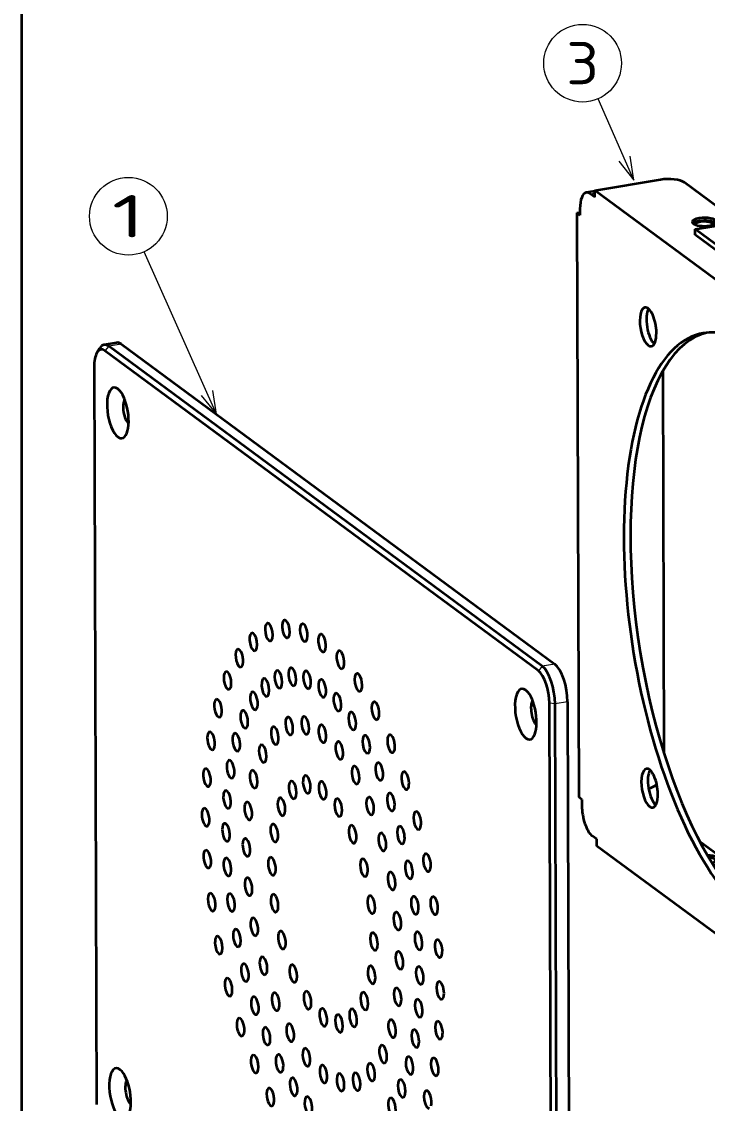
# Model space of a CAD drawing. Extents: x 23 to 587, y 4 to 413.
# Drawn here: x 332.8 to 389.6, y 83.7 to 173.2 of the extents above; entities that cross this region are included whole.
import ezdxf
from ezdxf.enums import TextEntityAlignment as Align

# ---------------------------------------------------------------- set-up
doc = ezdxf.new("R2010")
doc.units = 0
doc.layers.get('0').update_dxf_attribs({"lineweight": 13})
doc.styles.get("Standard").update_dxf_attribs({"font": 'isocp.shx'})

# ---------------------------------------------------------------- blocks, each defined once
blk = doc.blocks.new('BLOCK6925')
at = {"color": 7, "lineweight": 13}
blk.add_line((-18.99, 80.79), (-30.95, 107.69), dxfattribs=at)
blk.add_lwpolyline([(-21.5, 83.9), (-18.99, 80.79), (-19.61, 84.74)], dxfattribs=at)
blk.add_circle((-33.57, 113.57), 6.43, dxfattribs=at)
blk.add_text('1', height=7, dxfattribs=at).set_placement((-36.29, 110.07), (-30.85, 110.07), align=Align.FIT)
blk = doc.blocks.new('BLOCK6926')
at = {"color": 7, "lineweight": 35, "ltscale": 0.020521}
blk.add_line((-38.78, 90.98), (-38.36, 91.69), dxfattribs=at)
at = {"color": 7, "lineweight": 35, "ltscale": 0.052818}
blk.add_line((-35.52, 92.64), (-37.6, 92.3), dxfattribs=at)
at = {"color": 7, "lineweight": 13, "ltscale": 0.024733}
for p, q in [((-36.81, 92.06), (-37.44, 91.3)), ((34.94, 39.11), (34.31, 38.35))]:
    blk.add_line(p, q, dxfattribs=at)
at = {"color": 7, "lineweight": 35}
for p, q in [((34.31, 38.35), (-37.44, 91.3)), ((34.94, 39.11), (-36.81, 92.06)), ((-34.73, 92.4), (37.03, 39.45)), ((-39.25, 88.61), (-38.86, -33.42)), ((36.53, -89.05), (36.14, 32.97)), ((37.46, -89.16), (37.07, 32.86)), ((39.15, 33.2), (39.54, -88.82))]:
    blk.add_line(p, q, dxfattribs=at)
at = {"color": 7, "lineweight": 13, "ltscale": 0.052818}
for p, q in [((-34.73, 92.4), (-36.81, 92.06)), ((37.03, 39.45), (34.94, 39.11)), ((39.15, 33.2), (37.07, 32.86))]:
    blk.add_line(p, q, dxfattribs=at)
at = {"color": 7, "lineweight": 13, "ltscale": 0.023426}
blk.add_line((37.07, 32.86), (36.14, 32.97), dxfattribs=at)
at = {"color": 7, "lineweight": 35}
for centre, major_axis, start_param, end_param in [((-37.43, 87.27), (-0.69, 4.24), 5.898271, 6.728054), ((-36.8, 87.37), (-0.81, 4.93), 6.283145, 6.728054), ((-36.8, 87.37), (-0.81, 4.93), 5.898271, 6.283145), ((-34.71, 87.71), (-0.81, 4.93), 5.898271, 6.283145), ((-37.43, 87.27), (-0.69, 4.24), 0.444869, 1.185882), ((-35.31, 81.02), (-0.69, 4.19), 5.898271, 9.86959), ((-35.31, 81.02), (-0.69, 4.19), 5.838363, 5.898271), ((-35.31, 81.02), (-0.69, 4.19), 3.586404, 5.838363), ((-33.49, 81.31), (-0.36, 2.22), 0.423798, 2.718573), ((-7.49, 45.27), (-0.24, 1.48), 6.283181, 9.424774), ((-7.49, 45.27), (-0.24, 1.48), 6.212431, 6.283181), ((-7.49, 45.27), (-0.24, 1.48), 3.141589, 6.212431), ((-10.3, 44.75), (-0.24, 1.48), 0.086325, 3.141619), ((-10.3, 44.75), (-0.24, 1.48), 0.000026, 0.086325), ((-10.3, 44.75), (-0.24, 1.48), 3.141619, 6.283211), ((-4.53, 44.66), (-0.24, 1.48), 6.283154, 9.424746), ((-4.53, 44.66), (-0.24, 1.48), 6.055351, 6.283154), ((-4.53, 44.66), (-0.24, 1.48), 3.141561, 6.055351), ((-12.88, 43.13), (-0.24, 1.48), 0.243405, 3.141634), ((-12.88, 43.13), (-0.24, 1.48), 0.000041, 0.243405), ((-12.88, 43.13), (-0.24, 1.48), 3.141634, 6.283226), ((-1.5, 42.95), (-0.24, 1.48), 6.283145, 9.039864), ((-1.5, 42.95), (-0.24, 1.48), 3.141552, 6.283145), ((-15.19, 40.44), (-0.24, 1.48), 0.400484, 3.141616), ((-15.19, 40.44), (-0.24, 1.48), 0.000023, 0.400484), ((-15.19, 40.44), (-0.24, 1.48), 3.141616, 6.283209), ((-1.5, 42.95), (-0.24, 1.48), 2.756679, 3.141552), ((1.54, 40.18), (-0.24, 1.48), 6.283173, 9.424766), ((1.54, 40.18), (-0.24, 1.48), 5.741192, 6.283173), ((1.54, 40.18), (-0.24, 1.48), 3.14158, 5.741192), ((37.04, 34.76), (-0.81, 4.93), 4.327475, 5.898271), ((-17.15, 36.75), (-0.24, 1.48), 0.557564, 3.141566), ((-17.15, 36.75), (-0.24, 1.48), 6.283159, 6.840749), ((-17.15, 36.75), (-0.24, 1.48), 3.141566, 6.283159), ((-8.74, 36.93), (-0.24, 1.48), 0.086325, 3.141619), ((-8.74, 36.93), (-0.24, 1.48), 0.000026, 0.086325), ((-8.74, 36.93), (-0.24, 1.48), 3.141619, 6.283211), ((-6.42, 37.36), (-0.24, 1.48), 6.283181, 9.424774), ((-6.42, 37.36), (-0.24, 1.48), 6.212431, 6.283181), ((-6.42, 37.36), (-0.24, 1.48), 3.141589, 6.212431), ((-3.98, 36.86), (-0.24, 1.48), 6.283154, 9.424746), ((-3.98, 36.86), (-0.24, 1.48), 6.055351, 6.283154), ((-3.98, 36.86), (-0.24, 1.48), 3.141561, 6.055351), ((4.51, 36.41), (-0.24, 1.48), 0.000034, 3.141626), ((4.51, 36.41), (-0.24, 1.48), 5.584112, 6.283219), ((4.51, 36.41), (-0.24, 1.48), 3.141626, 5.584112), ((34.32, 34.31), (-0.69, 4.24), 4.327475, 5.898271), ((34.96, 34.42), (-0.81, 4.93), 4.327475, 5.898271), ((-10.88, 35.59), (-0.24, 1.48), 0.243405, 3.141634), ((-10.88, 35.59), (-0.24, 1.48), 0.000041, 0.243405), ((-10.88, 35.59), (-0.24, 1.48), 3.141634, 6.283226), ((-1.47, 35.45), (-0.24, 1.48), 6.283145, 9.039864), ((-1.47, 35.45), (-0.24, 1.48), 3.141552, 6.283145), ((-12.78, 33.37), (-0.24, 1.48), 0.400484, 3.141616), ((-12.78, 33.37), (-0.24, 1.48), 0.000023, 0.400484), ((-12.78, 33.37), (-0.24, 1.48), 3.141616, 6.283209), ((-1.47, 35.45), (-0.24, 1.48), 2.756679, 3.141552), ((1.04, 33.16), (-0.24, 1.48), 6.283173, 9.424766), ((1.04, 33.16), (-0.24, 1.48), 5.741192, 6.283173), ((1.04, 33.16), (-0.24, 1.48), 3.14158, 5.741192), ((32.23, 31.18), (-0.69, 4.19), 5.898271, 9.86959), ((32.23, 31.18), (-0.69, 4.19), 5.838363, 5.898271), ((32.23, 31.18), (-0.69, 4.19), 3.586404, 5.838363), ((-18.72, 32.15), (-0.24, 1.48), 0.714643, 3.141552), ((-18.72, 32.15), (-0.24, 1.48), 6.283145, 6.997829), ((-18.72, 32.15), (-0.24, 1.48), 3.141552, 6.283145), ((7.33, 31.74), (-0.24, 1.48), 0.000039, 3.141631), ((7.33, 31.74), (-0.24, 1.48), 5.427032, 6.283224), ((7.33, 31.74), (-0.24, 1.48), 3.141631, 5.427032), ((34.04, 31.47), (-0.36, 2.22), 0.423798, 2.718573), ((-14.4, 30.32), (-0.24, 1.48), 0.557564, 3.141566), ((-14.4, 30.32), (-0.24, 1.48), 6.283159, 6.840749), ((-14.4, 30.32), (-0.24, 1.48), 3.141566, 6.283159), ((-6.94, 29.2), (-0.24, 1.48), 0.063904, 3.141586), ((-6.94, 29.2), (-0.24, 1.48), 6.283179, 6.34709), ((-6.94, 29.2), (-0.24, 1.48), 3.141586, 6.283179), ((-4.27, 29.31), (-0.24, 1.48), 0.00004, 3.141633), ((-4.27, 29.31), (-0.24, 1.48), 6.122691, 6.283225), ((-4.27, 29.31), (-0.24, 1.48), 3.141633, 6.122691), ((3.49, 30.04), (-0.24, 1.48), 0.000034, 3.141626), ((3.49, 30.04), (-0.24, 1.48), 5.584112, 6.283219), ((3.49, 30.04), (-0.24, 1.48), 3.141626, 5.584112), ((-9.33, 27.62), (-0.24, 1.48), 0.288303, 3.14156), ((-9.33, 27.62), (-0.24, 1.48), 6.283153, 6.571488), ((-9.33, 27.62), (-0.24, 1.48), 3.14156, 6.283153), ((-1.45, 27.94), (-0.24, 1.48), 6.283145, 9.039864), ((-1.45, 27.94), (-0.24, 1.48), 3.141552, 6.283145), ((-19.87, 26.75), (-0.24, 1.48), 0.871723, 3.141569), ((-19.87, 26.75), (-0.24, 1.48), 6.283162, 7.154908), ((-19.87, 26.75), (-0.24, 1.48), 3.141569, 6.283162), ((-15.7, 26.52), (-0.24, 1.48), 0.714643, 3.141552), ((-15.7, 26.52), (-0.24, 1.48), 6.283145, 6.997829), ((-15.7, 26.52), (-0.24, 1.48), 3.141552, 6.283145), ((5.82, 26.18), (-0.24, 1.48), 0.000039, 3.141631), ((5.82, 26.18), (-0.24, 1.48), 5.427032, 6.283224), ((5.82, 26.18), (-0.24, 1.48), 3.141631, 5.427032), ((9.94, 26.29), (-0.24, 1.48), 0.000017, 3.14161), ((9.94, 26.29), (-0.24, 1.48), 5.269953, 6.283202), ((9.94, 26.29), (-0.24, 1.48), 3.14161, 5.269953), ((-11.32, 24.64), (-0.24, 1.48), 0.512702, 3.141633), ((-11.32, 24.64), (-0.24, 1.48), 0.00004, 0.512702), ((-11.32, 24.64), (-0.24, 1.48), 3.141633, 6.283225), ((-1.45, 27.94), (-0.24, 1.48), 2.756679, 3.141552), ((1.37, 25.15), (-0.24, 1.48), 0.000008, 3.141601), ((1.37, 25.15), (-0.24, 1.48), 5.673873, 6.283194), ((1.37, 25.15), (-0.24, 1.48), 3.141601, 5.673873), ((-16.65, 22.06), (-0.24, 1.48), 6.283162, 7.154908), ((-16.65, 22.06), (-0.24, 1.48), 3.141569, 6.283162), ((-20.56, 20.68), (-0.24, 1.48), 0.000007, 1.028803), ((-20.56, 20.68), (-0.24, 1.48), 3.141599, 6.283192), ((-16.65, 22.06), (-0.24, 1.48), 0.871723, 3.141569), ((-12.81, 20.41), (-0.24, 1.48), 6.283164, 7.020286), ((-12.81, 20.41), (-0.24, 1.48), 3.141572, 6.283164), ((4.05, 21.09), (-0.24, 1.48), 0.000031, 3.141624), ((4.05, 21.09), (-0.24, 1.48), 5.449474, 6.283217), ((4.05, 21.09), (-0.24, 1.48), 3.141624, 5.449474), ((7.98, 21.68), (-0.24, 1.48), 0.000017, 3.14161), ((7.98, 21.68), (-0.24, 1.48), 5.269953, 6.283202), ((7.98, 21.68), (-0.24, 1.48), 3.14161, 5.269953), ((12.27, 20.18), (-0.24, 1.48), 6.283171, 9.424764), ((12.27, 20.18), (-0.24, 1.48), 5.112873, 6.283171), ((-20.56, 20.68), (-0.24, 1.48), 1.028803, 3.141599), ((-12.81, 20.41), (-0.24, 1.48), 0.737101, 3.141572), ((-6.37, 18.63), (-0.24, 1.48), 0.243405, 3.141634), ((-6.37, 18.63), (-0.24, 1.48), 0.000041, 0.243405), ((-6.37, 18.63), (-0.24, 1.48), 3.141634, 6.283226), ((-4.03, 19.56), (-0.24, 1.48), 6.283181, 9.424774), ((-4.03, 19.56), (-0.24, 1.48), 6.212431, 6.283181), ((-4.03, 19.56), (-0.24, 1.48), 3.141589, 6.212431), ((-1.42, 18.55), (-0.24, 1.48), 6.283145, 9.039864), ((-1.42, 18.55), (-0.24, 1.48), 3.141552, 6.283145), ((12.27, 20.18), (-0.24, 1.48), 3.141578, 5.112873), ((-17.22, 17.05), (-0.24, 1.48), 0.000007, 1.028803), ((-17.22, 17.05), (-0.24, 1.48), 3.141599, 6.283192), ((9.9, 16.63), (-0.24, 1.48), 6.283171, 9.424764), ((9.9, 16.63), (-0.24, 1.48), 5.112873, 6.283171), ((-17.22, 17.05), (-0.24, 1.48), 1.028803, 3.141599), ((-13.72, 15.15), (-0.24, 1.48), 6.283171, 7.244685), ((-13.72, 15.15), (-0.24, 1.48), 3.141578, 6.283171), ((-8.22, 15.85), (-0.24, 1.48), 0.557564, 3.141566), ((-8.22, 15.85), (-0.24, 1.48), 6.283159, 6.840749), ((-8.22, 15.85), (-0.24, 1.48), 3.141566, 6.283159), ((-1.42, 18.55), (-0.24, 1.48), 2.756679, 3.141552), ((1.19, 15.71), (-0.24, 1.48), 0.000034, 3.141626), ((1.19, 15.71), (-0.24, 1.48), 5.584112, 6.283219), ((1.19, 15.71), (-0.24, 1.48), 3.141626, 5.584112), ((6.46, 15.97), (-0.24, 1.48), 6.283146, 9.424738), ((6.46, 15.97), (-0.24, 1.48), 5.225075, 6.283146), ((6.46, 15.97), (-0.24, 1.48), 3.141553, 5.225075), ((9.9, 16.63), (-0.24, 1.48), 3.141578, 5.112873), ((-20.78, 14.11), (-0.24, 1.48), 0.000034, 1.185882), ((-20.78, 14.11), (-0.24, 1.48), 1.185882, 3.141626), ((-20.78, 14.11), (-0.24, 1.48), 3.141626, 6.283219), ((-13.72, 15.15), (-0.24, 1.48), 0.961499, 3.141578), ((14.27, 13.56), (-0.24, 1.48), 6.283148, 9.42474), ((14.27, 13.56), (-0.24, 1.48), 4.955794, 6.283148), ((-17.4, 11.61), (-0.24, 1.48), 0.000034, 1.185882), ((-17.4, 11.61), (-0.24, 1.48), 3.141626, 6.283219), ((-9.41, 11.5), (-0.24, 1.48), 6.283162, 7.154908), ((-9.41, 11.5), (-0.24, 1.48), 3.141569, 6.283162), ((3.55, 11.3), (-0.24, 1.48), 0.000017, 3.14161), ((3.55, 11.3), (-0.24, 1.48), 5.269953, 6.283202), ((11.55, 11.17), (-0.24, 1.48), 6.283148, 9.42474), ((11.55, 11.17), (-0.24, 1.48), 4.955794, 6.283148), ((14.27, 13.56), (-0.24, 1.48), 3.141555, 4.955794), ((-17.4, 11.61), (-0.24, 1.48), 1.185882, 3.141626), ((-9.41, 11.5), (-0.24, 1.48), 0.871723, 3.141569), ((3.55, 11.3), (-0.24, 1.48), 3.14161, 5.269953), ((8.48, 10.03), (-0.24, 1.48), 0.000022, 3.141615), ((8.48, 10.03), (-0.24, 1.48), 5.000676, 6.283208), ((11.55, 11.17), (-0.24, 1.48), 3.141555, 4.955794), ((-14.02, 9.12), (-0.24, 1.48), 0.000034, 1.185898), ((-14.02, 9.12), (-0.24, 1.48), 1.185898, 3.141626), ((-14.02, 9.12), (-0.24, 1.48), 3.141626, 6.283219), ((8.48, 10.03), (-0.24, 1.48), 3.141615, 5.000676), ((-20.51, 7.18), (-0.24, 1.48), 0.000039, 1.342962), ((-20.51, 7.18), (-0.24, 1.48), 1.342962, 3.141632), ((-20.51, 7.18), (-0.24, 1.48), 3.141632, 6.283225), ((-17.18, 5.89), (-0.24, 1.48), 0.000039, 1.342962), ((-17.18, 5.89), (-0.24, 1.48), 3.141632, 6.283225), ((-9.8, 6.01), (-0.24, 1.48), 0.000034, 1.185882), ((-9.8, 6.01), (-0.24, 1.48), 3.141626, 6.283219), ((5.43, 5.77), (-0.24, 1.48), 6.283148, 9.42474), ((5.43, 5.77), (-0.24, 1.48), 4.955794, 6.283148), ((15.88, 6.61), (-0.24, 1.48), 6.283149, 9.424742), ((15.88, 6.61), (-0.24, 1.48), 4.798714, 6.283149), ((-17.18, 5.89), (-0.24, 1.48), 1.342962, 3.141632), ((-9.8, 6.01), (-0.24, 1.48), 1.185882, 3.141626), ((5.43, 5.77), (-0.24, 1.48), 3.141555, 4.955794), ((12.88, 5.42), (-0.24, 1.48), 6.283149, 9.424742), ((12.88, 5.42), (-0.24, 1.48), 4.798714, 6.283149), ((12.88, 5.42), (-0.24, 1.48), 3.141557, 4.798714), ((15.88, 6.61), (-0.24, 1.48), 3.141557, 4.798714), ((-13.68, 2.62), (-0.24, 1.48), 6.283153, 7.693482), ((-13.68, 2.62), (-0.24, 1.48), 3.14156, 6.283153), ((10.01, 3.58), (-0.24, 1.48), 0.000012, 3.141605), ((10.01, 3.58), (-0.24, 1.48), 4.776278, 6.283198), ((10.01, 3.58), (-0.24, 1.48), 3.141605, 4.776278), ((-13.68, 2.62), (-0.24, 1.48), 1.410297, 3.14156), ((-19.78, 0.06), (-0.24, 1.48), 0.000007, 1.500042), ((-19.78, 0.06), (-0.24, 1.48), 1.500042, 3.1416), ((-19.78, 0.06), (-0.24, 1.48), 3.1416, 6.283193), ((-16.58, 0.01), (-0.24, 1.48), 0.000007, 1.500042), ((-16.58, 0.01), (-0.24, 1.48), 1.500042, 3.1416), ((-16.58, 0.01), (-0.24, 1.48), 3.1416, 6.283193), ((-9.37, -0.1), (-0.24, 1.48), 0.000007, 1.500042), ((-9.37, -0.1), (-0.24, 1.48), 3.1416, 6.283193), ((6.65, -0.35), (-0.24, 1.48), 0.000007, 3.1416), ((6.65, -0.35), (-0.24, 1.48), 4.641634, 6.283193), ((13.86, -0.46), (-0.24, 1.48), 0.000007, 3.1416), ((13.86, -0.46), (-0.24, 1.48), 4.641634, 6.283193), ((17.06, -0.51), (-0.24, 1.48), 0.000007, 3.1416), ((17.06, -0.51), (-0.24, 1.48), 4.641634, 6.283193), ((-9.37, -0.1), (-0.24, 1.48), 1.500042, 3.1416), ((6.65, -0.35), (-0.24, 1.48), 3.1416, 4.641634), ((10.96, -3.07), (-0.24, 1.48), 6.283153, 9.424745), ((10.96, -3.07), (-0.24, 1.48), 4.551879, 6.283153), ((13.86, -0.46), (-0.24, 1.48), 3.1416, 4.641634), ((17.06, -0.51), (-0.24, 1.48), 3.1416, 4.641634), ((-12.73, -4.02), (-0.24, 1.48), 0.000012, 1.634696), ((-12.73, -4.02), (-0.24, 1.48), 3.141605, 6.283198), ((10.96, -3.07), (-0.24, 1.48), 3.14156, 4.551879), ((-15.6, -5.87), (-0.24, 1.48), 6.283149, 7.940307), ((-15.6, -5.87), (-0.24, 1.48), 3.141557, 6.283149), ((-12.73, -4.02), (-0.24, 1.48), 1.634696, 3.141605), ((-8.15, -6.22), (-0.24, 1.48), 6.283148, 8.097386), ((-8.15, -6.22), (-0.24, 1.48), 3.141555, 6.283148), ((7.08, -6.45), (-0.24, 1.48), 0.000034, 3.141626), ((7.08, -6.45), (-0.24, 1.48), 4.327475, 6.283219), ((14.46, -6.33), (-0.24, 1.48), 0.000039, 3.141632), ((14.46, -6.33), (-0.24, 1.48), 4.484555, 6.283225), ((-18.6, -7.06), (-0.24, 1.48), 6.283149, 7.940307), ((-18.6, -7.06), (-0.24, 1.48), 3.141557, 6.283149), ((-15.6, -5.87), (-0.24, 1.48), 1.657121, 3.141557), ((-8.15, -6.22), (-0.24, 1.48), 1.814201, 3.141555), ((7.08, -6.45), (-0.24, 1.48), 3.141626, 4.327475), ((14.46, -6.33), (-0.24, 1.48), 3.141632, 4.484555), ((17.79, -7.62), (-0.24, 1.48), 0.000039, 3.141632), ((17.79, -7.62), (-0.24, 1.48), 4.484555, 6.283225), ((-18.6, -7.06), (-0.24, 1.48), 1.657121, 3.141557), ((-11.2, -10.47), (-0.24, 1.48), 3.141615, 6.283208), ((11.3, -9.57), (-0.24, 1.48), 0.000034, 3.141626), ((11.3, -9.57), (-0.24, 1.48), 4.32748, 6.283219), ((17.79, -7.62), (-0.24, 1.48), 3.141632, 4.484555), ((-14.27, -11.61), (-0.24, 1.48), 6.283148, 8.097386), ((-14.27, -11.61), (-0.24, 1.48), 3.141555, 6.283148), ((-11.2, -10.47), (-0.24, 1.48), 0.000022, 1.859094), ((-6.27, -11.75), (-0.24, 1.48), 0.000017, 2.12836), ((-6.27, -11.75), (-0.24, 1.48), 3.14161, 6.283202), ((6.69, -11.95), (-0.24, 1.48), 6.283162, 9.424754), ((6.69, -11.95), (-0.24, 1.48), 4.013316, 6.283162), ((11.3, -9.57), (-0.24, 1.48), 3.141626, 4.32748), ((14.68, -12.06), (-0.24, 1.48), 0.000034, 3.141626), ((14.68, -12.06), (-0.24, 1.48), 4.327475, 6.283219), ((-16.99, -14.01), (-0.24, 1.48), 6.283148, 8.097386), ((-16.99, -14.01), (-0.24, 1.48), 3.141555, 6.283148), ((-14.27, -11.61), (-0.24, 1.48), 1.814201, 3.141555), ((-11.2, -10.47), (-0.24, 1.48), 1.859094, 3.141615), ((14.68, -12.06), (-0.24, 1.48), 3.141626, 4.327475), ((-6.27, -11.75), (-0.24, 1.48), 2.12836, 3.14161), ((6.69, -11.95), (-0.24, 1.48), 3.141569, 4.013316), ((11, -15.6), (-0.24, 1.48), 6.283171, 9.424763), ((11, -15.6), (-0.24, 1.48), 4.103082, 6.283171), ((18.06, -14.55), (-0.24, 1.48), 0.000034, 3.141626), ((18.06, -14.55), (-0.24, 1.48), 4.327475, 6.283219), ((-16.99, -14.01), (-0.24, 1.48), 1.814201, 3.141555), ((-12.62, -17.07), (-0.24, 1.48), 6.283171, 8.254466), ((-12.62, -17.07), (-0.24, 1.48), 3.141578, 6.283171), ((-9.18, -16.41), (-0.24, 1.48), 6.283146, 8.366678), ((-9.18, -16.41), (-0.24, 1.48), 3.141553, 6.283146), ((-3.91, -16.15), (-0.24, 1.48), 0.000034, 2.442519), ((-3.91, -16.15), (-0.24, 1.48), 3.141626, 6.283219), ((5.5, -16.3), (-0.24, 1.48), 6.283159, 9.424751), ((5.5, -16.3), (-0.24, 1.48), 3.699156, 6.283159), ((14.5, -17.49), (-0.24, 1.48), 0.000007, 3.141599), ((14.5, -17.49), (-0.24, 1.48), 4.170395, 6.283192), ((18.06, -14.55), (-0.24, 1.48), 3.141626, 4.327475), ((-12.62, -17.07), (-0.24, 1.48), 1.971281, 3.141578), ((-9.18, -16.41), (-0.24, 1.48), 2.083493, 3.141553), ((-3.91, -16.15), (-0.24, 1.48), 2.442519, 3.141626), ((-1.3, -18.99), (-0.24, 1.48), 6.283145, 9.039864), ((-1.3, -18.99), (-0.24, 1.48), 3.141552, 6.283145), ((3.65, -19.07), (-0.24, 1.48), 0.000041, 3.141634), ((3.65, -19.07), (-0.24, 1.48), 3.384997, 6.283226), ((5.5, -16.3), (-0.24, 1.48), 3.141566, 3.699156), ((11, -15.6), (-0.24, 1.48), 3.141578, 4.103082), ((-14.99, -20.62), (-0.24, 1.48), 6.283171, 8.254466), ((-14.99, -20.62), (-0.24, 1.48), 3.141578, 6.283171), ((1.31, -20), (-0.24, 1.48), 6.283181, 9.354023), ((1.31, -20), (-0.24, 1.48), 3.141589, 6.283181), ((10.09, -20.86), (-0.24, 1.48), 6.283164, 9.424757), ((10.09, -20.86), (-0.24, 1.48), 3.878683, 6.283164), ((14.5, -17.49), (-0.24, 1.48), 3.141599, 4.170395), ((17.84, -21.13), (-0.24, 1.48), 0.000007, 3.141599), ((17.84, -21.13), (-0.24, 1.48), 4.170395, 6.283192), ((-14.99, -20.62), (-0.24, 1.48), 1.971281, 3.141578), ((-10.7, -22.12), (-0.24, 1.48), 0.000017, 2.12836), ((-10.7, -22.12), (-0.24, 1.48), 3.14161, 6.283202), ((-6.77, -21.54), (-0.24, 1.48), 0.000031, 2.307892), ((-6.77, -21.54), (-0.24, 1.48), 3.141624, 6.283217), ((-1.3, -18.99), (-0.24, 1.48), 2.756679, 3.141552), ((3.65, -19.07), (-0.24, 1.48), 3.141634, 3.384997), ((13.93, -22.5), (-0.24, 1.48), 6.283162, 9.424754), ((13.93, -22.5), (-0.24, 1.48), 4.013316, 6.283162), ((-10.7, -22.12), (-0.24, 1.48), 2.12836, 3.14161), ((-6.77, -21.54), (-0.24, 1.48), 2.307892, 3.141624), ((1.31, -20), (-0.24, 1.48), 3.070838, 3.141589), ((10.09, -20.86), (-0.24, 1.48), 3.141572, 3.878683), ((17.84, -21.13), (-0.24, 1.48), 3.141599, 4.170395), ((-4.09, -25.6), (-0.24, 1.48), 0.000008, 2.53229), ((-4.09, -25.6), (-0.24, 1.48), 3.141601, 6.283194), ((8.6, -25.08), (-0.24, 1.48), 0.00004, 3.141633), ((8.6, -25.08), (-0.24, 1.48), 3.654284, 6.283225), ((13.93, -22.5), (-0.24, 1.48), 3.141569, 4.013316), ((-12.66, -26.73), (-0.24, 1.48), 0.000017, 2.12836), ((-12.66, -26.73), (-0.24, 1.48), 3.14161, 6.283202), ((-8.54, -26.63), (-0.24, 1.48), 0.000039, 2.28544), ((-8.54, -26.63), (-0.24, 1.48), 3.141631, 6.283224), ((6.61, -28.06), (-0.24, 1.48), 6.283153, 9.424745), ((6.61, -28.06), (-0.24, 1.48), 3.429885, 6.283153), ((8.6, -25.08), (-0.24, 1.48), 3.141633, 3.654284), ((12.98, -26.96), (-0.24, 1.48), 6.283145, 9.424737), ((12.98, -26.96), (-0.24, 1.48), 3.856236, 6.283145), ((17.15, -27.19), (-0.24, 1.48), 6.283162, 9.424754), ((17.15, -27.19), (-0.24, 1.48), 4.013316, 6.283162), ((-34.95, -31.62), (-0.69, 4.19), 5.898271, 9.86959), ((-34.95, -31.62), (-0.69, 4.19), 5.838363, 5.898271), ((-34.95, -31.62), (-0.69, 4.19), 3.586404, 5.838363), ((-12.66, -26.73), (-0.24, 1.48), 2.12836, 3.14161), ((-8.54, -26.63), (-0.24, 1.48), 2.28544, 3.141631), ((-4.09, -25.6), (-0.24, 1.48), 2.53229, 3.141601), ((-1.27, -28.38), (-0.24, 1.48), 6.283145, 9.039874), ((-1.27, -28.38), (-0.24, 1.48), 3.141552, 6.283145), ((1.55, -29.75), (-0.24, 1.48), 0.00004, 2.981088), ((1.55, -29.75), (-0.24, 1.48), 3.141633, 6.283225), ((4.22, -29.65), (-0.24, 1.48), 6.283178, 9.424771), ((4.22, -29.65), (-0.24, 1.48), 3.205487, 6.283178), ((12.98, -26.96), (-0.24, 1.48), 3.141552, 3.856236), ((17.15, -27.19), (-0.24, 1.48), 3.141569, 4.013316), ((-33.13, -31.32), (-0.36, 2.22), 0.423798, 2.718573), ((-6.21, -30.49), (-0.24, 1.48), 0.000034, 2.442519), ((-6.21, -30.49), (-0.24, 1.48), 3.141626, 6.283219), ((-1.27, -28.38), (-0.24, 1.48), 2.756689, 3.141552), ((6.61, -28.06), (-0.24, 1.48), 3.14156, 3.429885), ((11.68, -30.76), (-0.24, 1.48), 6.283159, 9.424751), ((11.68, -30.76), (-0.24, 1.48), 3.699156, 6.283159), ((-10.05, -32.19), (-0.24, 1.48), 0.000039, 2.28544), ((-10.05, -32.19), (-0.24, 1.48), 3.141631, 6.283224), ((-6.21, -30.49), (-0.24, 1.48), 2.442519, 3.141626), ((-3.76, -33.6), (-0.24, 1.48), 6.283173, 8.882784), ((-3.76, -33.6), (-0.24, 1.48), 3.14158, 6.283173), ((1.55, -29.75), (-0.24, 1.48), 2.981088, 3.141633), ((4.22, -29.65), (-0.24, 1.48), 3.141586, 3.205487), ((11.68, -30.76), (-0.24, 1.48), 3.141566, 3.699156), ((16, -32.59), (-0.24, 1.48), 6.283145, 9.424737), ((16, -32.59), (-0.24, 1.48), 3.856236, 6.283145), ((-10.05, -32.19), (-0.24, 1.48), 2.28544, 3.141631), ((10.06, -33.81), (-0.24, 1.48), 0.000023, 3.141616), ((10.06, -33.81), (-0.24, 1.48), 3.542077, 6.283209)]:
    blk.add_ellipse(centre, major_axis=major_axis, ratio=0.395238, start_param=start_param, end_param=end_param, dxfattribs=at)
blk = doc.blocks.new('BLOCK6942')
at = {"color": 7, "lineweight": 13, "ltscale": 0.367057}
blk.add_line((-25.06, 74.24), (-30.98, 87.68), dxfattribs=at)
at = {"color": 7, "lineweight": 13}
blk.add_lwpolyline([(-27.57, 77.36), (-25.06, 74.24), (-25.67, 78.19)], dxfattribs=at)
blk.add_circle((-33.57, 93.57), 6.43, dxfattribs=at)
blk.add_text('3', height=7, dxfattribs=at).set_placement((-36.29, 90.07), (-30.85, 90.07), align=Align.FIT)
blk = doc.blocks.new('BLOCK6944')
at = {"color": 7, "lineweight": 35, "ltscale": 0.275574}
for p, q in [((-31.57, 72.52), (-20.69, 74.3)), ((20.34, 34.21), (31.22, 35.98)), ((23.32, 26.11), (34.2, 27.89)), ((23.63, -70.57), (34.51, -68.79)), ((20.69, -74.3), (31.57, -72.52))]:
    blk.add_line(p, q, dxfattribs=at)
at = {"color": 7, "lineweight": 35}
for p, q in [((32.68, 37.36), (-16.71, 73.81)), ((20.34, 34.21), (-31.57, 72.52)), ((-34.51, 68.79), (-34.2, -27.89)), ((-10.42, 66.83), (19.13, 45.03)), ((14.6, 44.29), (-14.95, 66.09)), ((14.6, 43.35), (-14.95, 65.16)), ((-20.31, 42.59), (-20.11, -20.61)), ((23.32, 26.11), (23.63, -70.57)), ((37.22, -65.53), (36.93, 25.52)), ((-14.2, -35.16), (5.47, -49.68)), ((20.69, -74.3), (-31.22, -35.98))]:
    blk.add_line(p, q, dxfattribs=at)
at = {"color": 7, "lineweight": 35, "ltscale": 0.027557}
for p, q in [((-31.87, 72.33), (-32.96, 72.15)), ((20.35, 33.08), (21.44, 33.26)), ((22.81, 26.49), (23.9, 26.67)), ((23.17, -73.75), (22.08, -73.93))]:
    blk.add_line(p, q, dxfattribs=at)
at = {"color": 7, "lineweight": 13, "ltscale": 0.01919}
blk.add_line((-32.33, 71.96), (-31.57, 72.08), dxfattribs=at)
at = {"color": 7, "lineweight": 35, "ltscale": 0.023606}
for p, q in [((-31.57, 71.39), (-32.33, 71.96)), ((21.11, 32.52), (20.35, 33.08)), ((22.2, 32.7), (21.44, 33.26)), ((-31.23, -34.86), (-31.99, -34.3)), ((21.45, -73.73), (20.69, -73.17))]:
    blk.add_line(p, q, dxfattribs=at)
at = {"color": 7, "lineweight": 35, "ltscale": 0.028159}
for p, q in [((-31.57, 71.39), (-31.57, 72.52)), ((32.96, 36.93), (32.96, 35.8)), ((20.34, 34.21), (20.35, 33.08)), ((-31.22, -35.98), (-31.23, -34.86)), ((33.3, -70.45), (33.3, -71.58)), ((20.69, -73.17), (20.69, -74.3))]:
    blk.add_line(p, q, dxfattribs=at)
at = {"color": 7, "lineweight": 35, "ltscale": 0.012793}
blk.add_line((-34.51, 68.79), (-34, 68.87), dxfattribs=at)
at = {"color": 7, "lineweight": 35, "ltscale": 0.015737}
for p, q in [((-34.51, 68.79), (-34, 68.41)), ((35.99, 27.49), (35.48, 27.86)), ((22.81, 26.49), (23.32, 26.11)), ((-33.69, -28.26), (-34.2, -27.89)), ((23.63, -70.57), (23.12, -70.19))]:
    blk.add_line(p, q, dxfattribs=at)
at = {"color": 7, "lineweight": 35, "ltscale": 0.025813}
for p, q in [((-34, 69.45), (-34, 68.41)), ((22.81, 27.52), (22.81, 26.49)), ((23.9, 27.7), (23.9, 26.67)), ((-33.69, -28.26), (-33.69, -29.3)), ((23.12, -70.19), (23.12, -71.22))]:
    blk.add_line(p, q, dxfattribs=at)
at = {"color": 7, "lineweight": 35, "ltscale": 0.114822}
for p, q in [((-14.95, 66.09), (-10.42, 66.83)), ((19.13, 45.03), (14.6, 44.29)), ((19.13, 44.09), (14.6, 43.35))]:
    blk.add_line(p, q, dxfattribs=at)
at = {"color": 7, "lineweight": 35, "ltscale": 0.023466}
for p, q in [((-14.95, 65.16), (-14.95, 66.09)), ((19.13, 44.09), (19.13, 45.03)), ((14.6, 43.35), (14.6, 44.29))]:
    blk.add_line(p, q, dxfattribs=at)
at = {"color": 7, "lineweight": 13, "ltscale": 0.028159}
for p, q in [((31.22, 35.98), (31.23, 34.86)), ((31.57, -71.39), (31.57, -72.52))]:
    blk.add_line(p, q, dxfattribs=at)
at = {"color": 7, "lineweight": 35, "ltscale": 0.248016}
for p, q in [((21.44, 33.26), (31.23, 34.86)), ((23.9, 26.67), (33.69, 28.26))]:
    blk.add_line(p, q, dxfattribs=at)
at = {"color": 7, "lineweight": 13, "ltscale": 0.027557}
for p, q in [((21.11, 32.52), (22.2, 32.7)), ((22.81, 27.52), (23.9, 27.7)), ((23.12, -71.22), (24.21, -71.05))]:
    blk.add_line(p, q, dxfattribs=at)
at = {"color": 7, "lineweight": 13, "ltscale": 0.015737}
blk.add_line((34.2, 27.89), (33.69, 28.26), dxfattribs=at)
at = {"color": 7, "lineweight": 35, "ltscale": 0.042239}
blk.add_line((-10.59, -40.07), (-10.59, -38.38), dxfattribs=at)
at = {"color": 7, "lineweight": 35, "ltscale": 0.03395}
blk.add_line((31.93, -69.21), (33.02, -70.02), dxfattribs=at)
at = {"color": 7, "lineweight": 35, "ltscale": 0.190905}
blk.add_line((24.03, -72.63), (31.57, -71.39), dxfattribs=at)
at = {"color": 7, "lineweight": 35, "ltscale": 0.014405}
blk.add_line((24.21, -70.47), (24.21, -71.05), dxfattribs=at)
at = {"color": 7, "lineweight": 35}
for centre, major_axis, ratio, start_param, end_param in [((-19.43, 73.36), (-3, -0.01), 0.344907, 3.576225, 5.147021), ((-32.31, 68.2), (-0.65, 3.95), 0.395238, 6.283145, 7.469068), ((-32.31, 68.2), (-0.65, 3.95), 0.395238, 5.898271, 6.283145), ((-31.23, 68.38), (-0.65, 3.95), 0.395238, 6.09584, 6.283145), ((-13.43, 67.31), (-2, -0.01), 0.344907, 3.141626, 5.147021), ((-13.43, 67.31), (-2, -0.01), 0.344907, 5.147021, 6.283219), ((-13.43, 67.31), (-2, -0.01), 0.344907, 0.000034, 3.141626), ((-13.43, 66.84), (-2, -0.01), 0.344907, 5.147021, 5.936655), ((-13.43, 66.84), (-1.5, 0), 0.344907, 5.147021, 6.258373), ((-13.43, 66.84), (-2, -0.01), 0.344907, 3.4887, 5.147021), ((-13.43, 66.84), (-1.5, 0), 0.344907, 3.167834, 5.147021), ((-22.72, 49.94), (-0.52, 3.21), 0.395238, 0.000034, 3.141626), ((-22.72, 49.94), (-0.52, 3.21), 0.395238, 4.327475, 6.283219), ((-21.63, 50.12), (-0.52, 3.21), 0.395238, 0.443363, 2.698255), ((-5.44, -0.89), (-8.14, 49.79), 0.395238, 6.283145, 9.424738), ((-4.35, -0.71), (-8.14, 49.79), 0.395238, 0.027535, 3.113954), ((-22.72, 49.94), (-0.52, 3.21), 0.395238, 3.141626, 4.327475), ((-5.44, -0.89), (-8.14, 49.79), 0.395238, 5.898271, 6.283145), ((-5.44, -0.89), (-8.14, 49.79), 0.395238, 3.141552, 5.898271), ((20.34, 42.39), (-2, -0.01), 0.344907, 3.141626, 6.283219), ((20.34, 42.39), (-2, -0.01), 0.344907, 0.000034, 2.005429), ((20.34, 41.92), (-2, -0.01), 0.344907, 5.147021, 5.936655), ((20.34, 41.92), (-1.5, 0), 0.344907, 5.147021, 6.258373), ((20.34, 41.92), (-2, -0.01), 0.344907, 3.4887, 5.147021), ((20.34, 41.92), (-1.5, 0), 0.344907, 3.167834, 5.147021), ((20.34, 42.39), (-2, -0.01), 0.344907, 2.005429, 3.141626), ((29.96, 36.92), (-3, -0.01), 0.344907, 2.005429, 3.141574), ((29.96, 35.79), (-3, -0.01), 0.344907, 2.005429, 3.141574), ((29.96, 36.92), (-3, -0.01), 0.344907, 3.141574, 3.576225), ((21.12, 28.77), (-0.65, 3.95), 0.395238, 4.327475, 5.898271), ((22.21, 28.94), (-0.65, 3.95), 0.395238, 4.327475, 5.898271), ((11.6, 24.61), (-0.52, 3.21), 0.395238, 0.000034, 1.185882), ((11.6, 24.61), (-0.52, 3.21), 0.395238, 3.141626, 6.283219), ((12.69, 24.79), (-0.52, 3.21), 0.395238, 0.443363, 1.185882), ((33.7, 25.45), (-1.78, -2.41), 0.851367, 3.141582, 3.859094), ((34.21, 25.08), (-1.78, -2.41), 0.851367, 3.141582, 3.859094), ((34.21, 25.08), (-1.78, -2.41), 0.851367, 2.288298, 3.141582), ((11.6, 24.61), (-0.52, 3.21), 0.395238, 1.185882, 3.141626), ((12.69, 24.79), (-0.52, 3.21), 0.395238, 1.185882, 2.698255), ((-22.48, -26.39), (-0.52, 3.21), 0.395238, 0.000034, 3.141626), ((-22.48, -26.39), (-0.52, 3.21), 0.395238, 4.327475, 6.283219), ((-21.39, -26.21), (-0.52, 3.21), 0.395238, 0.443363, 2.698255), ((-22.82, -23.67), (-1.78, -2.41), 0.851367, 0.776426, 1.311383), ((-22.48, -26.39), (-0.52, 3.21), 0.395238, 3.141626, 4.327475), ((-32, -30.54), (-0.65, 3.95), 0.395238, 1.185882, 2.756679), ((-13.09, -38.38), (2.5, 0.01), 0.344907, 0.000034, 1.495014), ((-13.09, -38.38), (1.5, 0), 0.344907, 0.000034, 1.301891), ((-13.09, -38.38), (1.5, 0), 0.344907, 5.387563, 6.283219), ((-13.09, -38.38), (2.5, 0.01), 0.344907, 5.194653, 6.283219), ((-13.09, -40.07), (-2.5, -0.01), 0.344907, 2.544631, 3.141626), ((11.84, -51.72), (-0.52, 3.21), 0.395238, 0.000034, 1.185882), ((11.84, -51.72), (-0.52, 3.21), 0.395238, 3.141626, 6.283219), ((12.93, -51.54), (-0.52, 3.21), 0.395238, 0.443363, 1.185882), ((11.84, -51.72), (-0.52, 3.21), 0.395238, 1.185882, 3.141626), ((12.93, -51.54), (-0.52, 3.21), 0.395238, 1.185882, 2.698255), ((34.5, -65.97), (-1.78, -2.41), 0.851367, 0.717501, 2.288298), ((21.44, -69.98), (-0.65, 3.95), 0.395238, 3.141552, 4.327475), ((22.52, -69.8), (-0.65, 3.95), 0.395238, 3.141552, 4.327475), ((30.3, -70.46), (-3, -0.01), 0.344907, 2.005429, 3.141574), ((30.3, -71.59), (-3, -0.01), 0.344907, 2.005429, 3.141574), ((30.3, -70.46), (-3, -0.01), 0.344907, 3.141574, 3.576225), ((21.44, -69.98), (-0.65, 3.95), 0.395238, 2.756679, 3.141552)]:
    blk.add_ellipse(centre, major_axis=major_axis, ratio=ratio, start_param=start_param, end_param=end_param, dxfattribs=at)

msp = doc.modelspace()

# ---------------------------------------------------------------- linework, layer by layer
at = {"color": 7, "lineweight": 35}
msp.add_line((332.822, 285.6421), (332.822, 52.9058), dxfattribs=at)

# ---------------------------------------------------------------- block references
at = {"lineweight": 0, "xscale": 0.5, "yscale": 0.5, "zscale": 0.5}
for name, p in [('BLOCK6942', (396.0462, 122.9485)), ('BLOCK6925', (358.4441, 100.2855)), ('BLOCK6944', (396.0462, 122.9485)), ('BLOCK6926', (358.4441, 100.2855))]:
    msp.add_blockref(name, p, dxfattribs=at)

doc.saveas('drawing.dxf')
